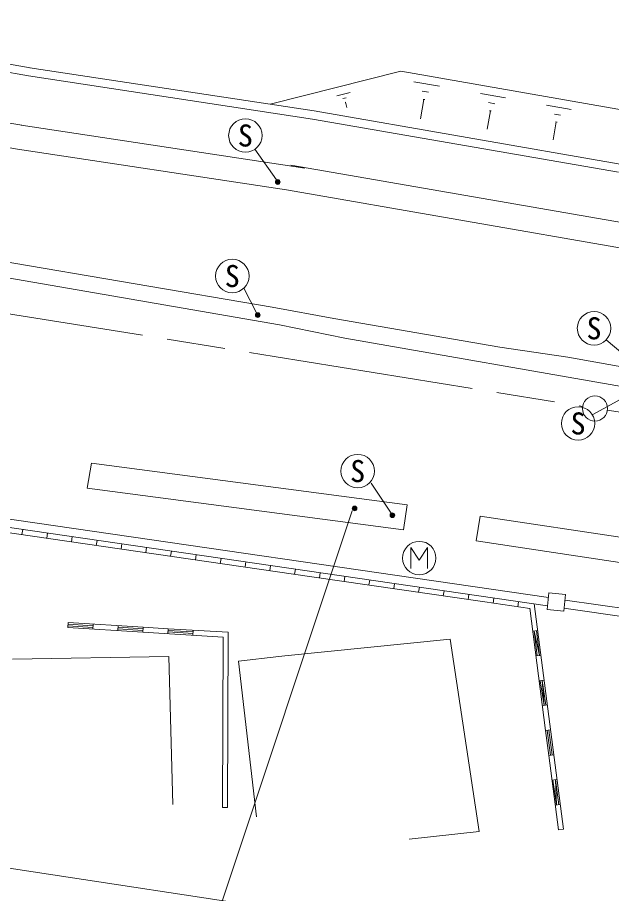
# Model space of a CAD drawing. Units: millimetres, scale not verified. Extents: x 40000 to 680000, y 20000 to 380000.
# Drawn here: x 437922 to 473475, y 246390 to 298814 of the extents above; entities that cross this region are included whole.
import ezdxf
from ezdxf.enums import TextEntityAlignment as Align

# ---------------------------------------------------------------- set-up
doc = ezdxf.new("R2010")
doc.units = ezdxf.units.MM
doc.header["$LTSCALE"] = 1000
doc.linetypes.add('CHAIN', pattern=[18.5, 12, -1.5, 3.5, -1.5])
for name, color, linetype, lineweight in [('M-BGD', 7, 'Continuous', 13), ('M-BGD-EXST', 7, 'Continuous', 13), ('M-BMK', 2, 'CHAIN', 13), ('M-BMK-SRVR', 3, 'Continuous', 13), ('M-STR-HTXT', 7, 'Continuous', 13), ('M-STR-STRC', 7, 'Continuous', 13), ('M-STR-STRD', 7, 'Continuous', 13)]:
    doc.layers.add(name, color=color, linetype=linetype, lineweight=lineweight)
doc.styles.add('ＭＳ ゴシック', font='')
doc.styles.get('ＭＳ ゴシック').set_extended_font_data('MS Gothic')

msp = doc.modelspace()

# ---------------------------------------------------------------- linework, layer by layer
at = {"layer": 'M-BGD'}
for p, q in [((421001, 298353), (438585, 295320)), ((421269, 298814), (438673, 295810)), ((438663, 295810), (455675, 293236)), ((438585, 295320), (455587, 292735)), ((460866, 295611), (453055, 293627)), ((460866, 295611), (485991, 291213)), ((416204, 294679), (437929, 290930)), ((424691, 294696), (438174, 292370)), ((461638, 294964), (463178, 294699)), ((457032, 294120), (457831, 294322)), ((462139, 294406), (462519, 294337)), ((465629, 294267), (467139, 294002)), ((457392, 293961), (457592, 294011)), ((457533, 293731), (457583, 293751)), ((457553, 293741), (457634, 293422)), ((462251, 293906), (462045, 292756)), ((462201, 293916), (462301, 293906)), ((466120, 293719), (466490, 293650)), ((455675, 293236), (473989, 290045)), ((466232, 293229), (466035, 292129)), ((466182, 293239), (466272, 293229)), ((469589, 293570), (471070, 293315)), ((455587, 292735), (473891, 289555)), ((470172, 292562), (469986, 291502)), ((470071, 293032), (470431, 292973)), ((470132, 292572), (470222, 292552)), ((438144, 292380), (455116, 289805)), ((437929, 290930), (454021, 288492)), ((454276, 289972), (502486, 281609)), ((454021, 288492), (502231, 280139)), ((442092, 270650), (442347, 272140)), ((442347, 272140), (461249, 269642)), ((442092, 270650), (461023, 268161)), ((432799, 269461), (469703, 264100)), ((461249, 269642), (461023, 268161)), ((432781, 268961), (469655, 263600)), ((465609, 268976), (465384, 267495)), ((465609, 268976), (474860, 267576)), ((432762, 268661), (455544, 265345)), ((438182, 267869), (438231, 268169)), ((439672, 267653), (439711, 267953)), ((441153, 267438), (441192, 267738)), ((442633, 267223), (442682, 267523)), ((465384, 267495), (474635, 266095)), ((444123, 267008), (444162, 267308)), ((445603, 266793), (445642, 267093)), ((447083, 266577), (447132, 266878)), ((448573, 266362), (448612, 266662)), ((450054, 266147), (450103, 266447)), ((451544, 265932), (451583, 266232)), ((453024, 265717), (453063, 266007)), ((454504, 265501), (454553, 265792)), ((455544, 265345), (465886, 263843)), ((455994, 265286), (456033, 265576)), ((457474, 265071), (457514, 265361)), ((458955, 264856), (459004, 265146)), ((460445, 264641), (460484, 264931)), ((461925, 264426), (461974, 264716)), ((463405, 264200), (463454, 264500)), ((464895, 263985), (464934, 264285)), ((469626, 263380), (469732, 264380)), ((469732, 264380), (470722, 264274)), ((470722, 264274), (470626, 263284)), ((465886, 263843), (468587, 263451)), ((466385, 263769), (466424, 264069)), ((467875, 263551), (467914, 263851)), ((468856, 263716), (470599, 250237)), ((470693, 263954), (502327, 259356)), ((468587, 263456), (469530, 256141)), ((470626, 263284), (469626, 263380)), ((470625, 263464), (502259, 258866)), ((440948, 262599), (440929, 262299)), ((445418, 262034), (440929, 262299)), ((442439, 262304), (440939, 262399)), ((445437, 262324), (440948, 262599)), ((442438, 262404), (440948, 262499)), ((442448, 262504), (442429, 262204)), ((445428, 262134), (443928, 262219)), ((443948, 262419), (443929, 262119)), ((445438, 262224), (443938, 262319)), ((445437, 262324), (445418, 262034)), ((446937, 262238), (445437, 262324)), ((446937, 262238), (446918, 261939)), ((448427, 262053), (446928, 262138)), ((450537, 262030), (446937, 262238)), ((448437, 262153), (448418, 261853)), ((468762, 262087), (469061, 262128)), ((450228, 261739), (445418, 262034)), ((448428, 261953), (446928, 262039)), ((450228, 261739), (450190, 251543)), ((450537, 262030), (450490, 251544)), ((463823, 261613), (453920, 260611)), ((463823, 261613), (465559, 250102)), ((469026, 260608), (468842, 262097)), ((468842, 262097), (469166, 260628)), ((469166, 260628), (468981, 262117)), ((437626, 260409), (446982, 260569)), ((446982, 260569), (447211, 251713)), ((453570, 260580), (451142, 260303)), ((453570, 260580), (453920, 260611)), ((468956, 260608), (469246, 260639)), ((451142, 260303), (452221, 250979)), ((469141, 259119), (469441, 259150)), ((469201, 259119), (469436, 257640)), ((469436, 257640), (469331, 259139)), ((469331, 259139), (469555, 257661)), ((469336, 257630), (469635, 257671)), ((469530, 256141), (469830, 256182)), ((469530, 256141), (469725, 254652)), ((469630, 256151), (469825, 254663)), ((469730, 256172), (469915, 254683)), ((469725, 254652), (470015, 254693)), ((469725, 254652), (470299, 250196)), ((469910, 253163), (470209, 253204)), ((469970, 253174), (470194, 251695)), ((470194, 251695), (470130, 253194)), ((470130, 253194), (470314, 251705)), ((470104, 251685), (470404, 251715)), ((450190, 251543), (450490, 251544)), ((465559, 250102), (461362, 249649)), ((470299, 250196), (470599, 250237))]:
    msp.add_line(p, q, dxfattribs=at)
at = {"layer": 'M-BGD-EXST'}
for p, q in [((461471, 265844), (461467, 267093)), ((461467, 267093), (461969, 266345)), ((461969, 266345), (462466, 267096)), ((462466, 267096), (462470, 265847))]:
    msp.add_line(p, q, dxfattribs=at)
msp.add_circle((461968, 266465), 1000, dxfattribs=at)
at = {"layer": 'M-BMK'}
for p, q in [((433550, 281699), (453283, 278533)), ((453283, 278533), (471746, 275533)), ((473226, 275308), (571630, 260397))]:
    msp.add_line(p, q, dxfattribs=at)
at = {"layer": 'M-BMK-SRVR'}
msp.add_circle((472486, 275415), 750, dxfattribs=at)
at = {"layer": 'M-STR-HTXT'}
msp.add_line((507464, 237305), (412953, 251594), dxfattribs=at)
at = {"layer": 'M-STR-STRC'}
for p, q in [((453419, 289090), (452134, 290935)), ((453470, 288930), (453540, 289000)), ((452235, 281139), (451461, 282626)), ((452266, 280969), (452335, 281039)), ((475569, 277474), (473163, 279516)), ((475221, 276634), (472357, 275055)), ((460281, 269149), (459095, 270954)), ((458060, 269405), (458130, 269476)), ((457954, 269292), (448222, 240065)), ((460331, 268989), (460401, 269059))]:
    msp.add_line(p, q, dxfattribs=at)
for centre, radius in [((451561, 291753), 1000), ((453500, 288970), 140), ((453500, 288970), 110), ((453500, 288970), 80), ((453500, 288970), 50), ((453500, 288970), 20), ((450779, 283343), 1000), ((452305, 281009), 140), ((452305, 281009), 110), ((452305, 281009), 80), ((452305, 281009), 50), ((452305, 281009), 20), ((472431, 280214), 1000), ((471479, 274522), 1000), ((458283, 271671), 1000), ((458100, 269436), 140), ((458100, 269436), 110), ((458100, 269436), 80), ((458100, 269436), 50), ((458100, 269436), 20), ((460361, 269029), 140), ((460361, 269029), 110), ((460361, 269029), 80), ((460361, 269029), 50), ((460361, 269029), 20)]:
    msp.add_circle(centre, radius, dxfattribs=at)
at = {"layer": 'M-STR-STRD'}
for p, q in [((453164, 281472), (419147, 287291)), ((453597, 280423), (419000, 286421)), ((456855, 280794), (453164, 281472)), ((456855, 280794), (466797, 279086)), ((453597, 280423), (457508, 279626)), ((457508, 279626), (480183, 275670)), ((466797, 279086), (470857, 278479)), ((470857, 278479), (545653, 265332))]:
    msp.add_line(p, q, dxfattribs=at)

# ---------------------------------------------------------------- texts
at = {"layer": 'M-STR-STRC', "style": 'ＭＳ ゴシック'}
for p in [(451561, 291753), (450779, 283343), (472431, 280214), (471479, 274522), (458283, 271671)]:
    msp.add_text('S', height=1320, rotation=359, dxfattribs=at).set_placement(p, align=Align.MIDDLE_CENTER)

doc.saveas('drawing.dxf')
